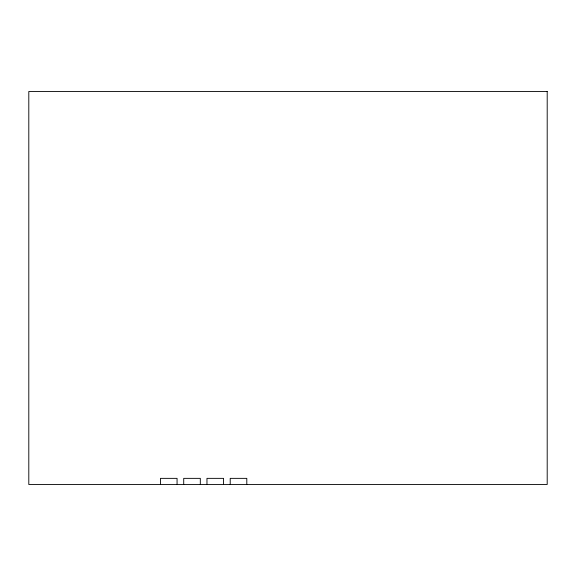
<?xml version="1.0" encoding="UTF-8"?>
<svg xmlns="http://www.w3.org/2000/svg" width="576" height="576" viewBox="0 0 576 576"><rect width="100%" height="100%" fill="white"/><g stroke="black" fill="none" stroke-linecap="round" stroke-linejoin="round"><path stroke-width="0.86" d="M246.802 484.488L246.802 478.361L230.213 478.361L230.213 484.488M223.56 484.488L223.56 478.361L206.964 478.361L206.964 484.488M200.311 484.488L200.311 478.361L183.715 478.361L183.715 484.488M177.062 484.488L177.062 478.361L160.466 478.361L160.466 484.488M547.2 91.512L28.8 91.512L28.8 484.488L547.2 484.488L547.2 91.512"/></g></svg>
